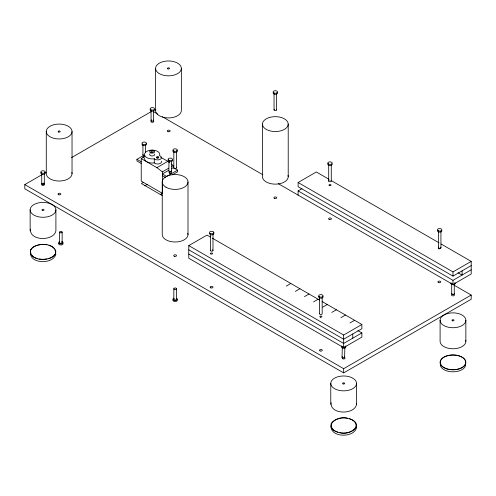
<?xml version="1.0" encoding="UTF-8"?>
<svg xmlns="http://www.w3.org/2000/svg" width="496" height="496" viewBox="0 0 496 496"><rect width="100%" height="100%" fill="white"/><g stroke="black" fill="none" stroke-linecap="round" stroke-linejoin="round"><path stroke-width="0.74" d="M41.732 183.638L41.732 173.867M44.305 183.557L44.305 173.792M168.845 170.903L168.981 161.212M171.418 170.847L171.554 161.157M342.029 357.256L342.314 347.665M344.602 357.225L344.887 347.634M55.905 209.845A12.884 7.44 0 0 1 36.58 216.287A12.884 7.44 0 0 1 36.58 203.403A12.884 7.44 0 0 1 55.905 209.845L55.905 230.882C53.859 241.422 29.121 241.118 30.529 229.152M356.543 383.414A12.884 7.44 0 0 1 337.218 389.856A12.884 7.44 0 0 1 337.218 376.972A12.884 7.44 0 0 1 356.543 383.414L356.543 404.451C354.497 414.991 329.759 414.687 331.167 402.721M30.529 252.29C29.227 264.263 53.779 264.517 55.905 254.026M331.037 426.442C330.937 437.844 354.324 437.931 356.543 427.595M337.844 432.084C321.575 427.161 337.813 414.383 347.64 418.419M162.682 193.142L160.431 194.568M162.328 193.471L160.251 194.593M453.784 284.995L471.2 295.052L471.2 299.255L343.66 372.893L24.8 188.802L24.8 184.599L42.16 174.573M44.832 173.03L46.171 172.261M71.542 157.61L151.677 111.346M141.23 163.451L136.946 160.977L136.946 159.297L143.375 155.583M141.23 158.615L156.897 167.66L162.366 171.864L162.366 193.328L141.23 181.127L141.23 158.615L144.441 156.755M156.897 167.66L167.828 161.349L169.651 162.75M143.412 182.385L141.41 183.545L162.18 195.536M162.366 171.864L168.795 168.156M171.368 166.668L173.296 165.552L171.473 164.151M168.795 170.258L162.366 173.972L166.644 176.446L177.58 170.134L177.58 171.814L172.434 174.784M171.368 168.77L173.296 167.66L177.58 170.134M144.751 185.82L147.424 184.283M357.858 330.596L361.875 332.921L361.875 337.125L343.66 347.646L188.784 258.23L188.784 245.607L207.006 235.092L210.354 237.026M471.2 265.596L452.978 276.117L298.108 186.701L298.108 182.491L316.324 171.969L329.065 179.329M298.108 195.114L298.108 190.904L302.008 188.654M286.26 286.105L290.817 283.476M295.374 291.369L299.931 288.74M304.482 296.627L309.039 293.998M313.596 301.884L318.147 299.255M322.704 307.148L327.261 304.519M331.812 312.406L336.369 309.777M340.926 317.669L345.476 315.034M350.033 322.927L354.59 320.298M188.784 245.607L343.66 335.023L361.875 324.502L361.875 328.712L343.66 339.233L188.784 249.817M298.108 182.491L452.978 271.907L471.2 261.386L471.2 274.009L452.978 284.53L278.281 183.669M361.875 332.921L343.66 343.437L188.784 254.026M298.108 190.904L452.978 280.321L471.2 269.805M24.8 184.599L343.66 368.689L471.2 295.052M48.868 258.546C52.657 257.697 57.598 253.94 55.273 249.624M154.268 158.757L153.357 158.881A7.663 4.427 0 0 1 144.503 154.74A7.663 4.427 0 0 1 152.563 150.09A7.663 4.427 0 0 1 159.731 155.205L159.514 155.725L160.059 155.93A3.863 2.232 0 0 1 160.357 159.241A3.863 2.232 0 0 1 154.622 159.067L154.268 158.757L154.268 162.855L154.622 163.172A3.863 2.232 0 0 0 159.383 163.754A3.863 2.232 0 0 0 161.361 161.188M154.268 162.855L153.357 162.986A7.663 4.427 0 0 1 144.59 157.92M47.002 258.993L43.022 259.358L39.041 258.993M47.002 244.844C40.957 243.369 28.111 245.737 30.764 254.219M339.673 432.568C349.457 436.561 365.732 423.95 349.506 418.866M48.868 245.291L52.13 246.661L54.498 248.546M37.169 258.546L33.908 257.182L31.539 255.297M331.074 180.488L439.016 242.811M441.031 243.97L471.2 261.386M458.068 272.738L462.092 275.063L462.092 270.853M153.686 111.73L157.703 114.055M162.39 116.758L262.874 174.772M160.648 157.201L167.828 161.349M136.946 159.297L141.23 161.77M162.366 175.652L165.422 177.419M212.369 238.185L319.449 300.012M322.053 301.512L361.875 324.502M356.382 403.291L356.543 404.451M465.862 320.298A12.884 7.44 0 0 1 446.536 326.74A12.884 7.44 0 0 1 446.536 313.856A12.884 7.44 0 0 1 465.862 320.298L465.862 341.335M454.268 283.985L454.268 293.756M452.978 271.907L452.978 276.117M452.978 280.321L452.978 284.53M451.695 284.065L451.695 293.83M440.944 231.576L440.944 247.64M440.095 320.298L440.095 341.335A12.884 7.44 0 0 0 453.989 348.75A12.884 7.44 0 0 0 465.707 340.175M438.371 231.651L438.371 247.715M352.768 333.969L352.768 338.179M343.66 335.023L343.66 347.646M343.66 368.689L343.66 372.893M331.278 164.92L331.278 180.984M330.776 383.414L330.776 404.451M328.705 164.994L328.705 181.059M322.171 297.65L322.171 313.714A1.29 0.744 0 0 1 320.683 314.489A1.29 0.744 0 0 1 319.678 313.491M319.598 297.73L319.598 313.794M288.213 124.105A12.884 7.44 0 0 1 268.888 130.547A12.884 7.44 0 0 1 268.888 117.664A12.884 7.44 0 0 1 288.213 124.105L288.213 176.706M276.619 93.75L276.619 109.814M274.046 93.825L274.046 109.895M262.446 124.105L262.446 176.706A12.884 7.44 0 0 0 276.458 184.115A12.884 7.44 0 0 0 288.021 175.41M212.995 234.323L212.995 250.387M210.422 234.397L210.422 250.461M188.003 181.964L188.003 234.565M181.356 68.405A12.884 7.44 0 0 1 162.031 74.846A12.884 7.44 0 0 1 162.031 61.963A12.884 7.44 0 0 1 181.356 68.405L181.356 110.484A12.884 7.44 0 0 1 167.462 117.899A12.884 7.44 0 0 1 155.75 109.318M176.402 151.863L176.402 167.927M176.402 288.653L176.402 299.169M173.829 151.175L173.829 168.008M173.829 288.728L173.829 299.249M173.296 165.552L173.296 167.66M162.235 181.964L162.235 234.565A12.884 7.44 0 0 0 176.241 241.974A12.884 7.44 0 0 0 187.804 233.269M155.589 68.405L155.589 110.484M153.63 110.62L153.63 120.392M151.057 110.701L151.057 120.466M145.502 145.055L145.502 152.57M142.929 145.136L142.929 154.901M72.038 131.521A12.884 7.44 0 0 1 52.712 137.962A12.884 7.44 0 0 1 52.712 125.079A12.884 7.44 0 0 1 72.038 131.521L72.038 173.6M62.143 232.097L62.143 242.612M59.57 232.171L59.57 242.693M46.271 131.521L46.271 173.6A12.884 7.44 0 0 0 60.165 181.015A12.884 7.44 0 0 0 71.877 172.434M30.138 209.845L30.138 230.882M277.035 92.225A2.189 1.265 0 0 1 276.88 93.918A2.189 1.265 0 0 1 273.953 94.004A2.189 1.265 0 0 1 273.494 92.337M276.477 109.517A1.29 0.744 0 0 1 275.956 110.503A1.29 0.744 0 0 1 274.226 110.236A1.29 0.744 0 0 1 274.629 109.232M176.818 150.344A2.189 1.265 0 0 1 176.669 152.03A2.189 1.265 0 0 1 173.743 152.117A2.189 1.265 0 0 1 173.284 150.449M176.365 167.778A1.29 0.744 0 0 1 175.187 168.714A1.29 0.744 0 0 1 173.848 167.853M62.806 243.133A2.189 1.265 0 0 1 60.971 244.968A2.189 1.265 0 0 1 58.807 243.251M61.851 241.527A2.189 1.265 0 0 1 62.601 243.412A2.189 1.265 0 0 1 59.253 243.517A2.189 1.265 0 0 1 59.663 241.595M61.665 242.073A1.29 0.744 0 0 1 61.882 243.102A1.29 0.744 0 0 1 60.115 243.263A1.29 0.744 0 0 1 59.774 242.246M176.818 299.466A2.189 1.265 0 0 1 176.669 301.159A2.189 1.265 0 0 1 173.743 301.246A2.189 1.265 0 0 1 173.284 299.572M176.495 298.226A2.189 1.265 0 0 1 176.669 300.105A2.189 1.265 0 0 1 173.414 300.006A2.189 1.265 0 0 1 173.922 298.152M176.365 299.02A1.29 0.744 0 0 1 174.914 299.944A1.29 0.744 0 0 1 174.04 298.803M332.109 163.866A2.189 1.265 0 0 1 329.648 165.441A2.189 1.265 0 0 1 328.154 163.5M331.142 180.687A1.29 0.744 0 0 1 330.696 181.648A1.29 0.744 0 0 1 328.991 181.493A1.29 0.744 0 0 1 329.084 180.494M441.607 230.274A2.189 1.265 0 0 1 439.543 232.109A2.189 1.265 0 0 1 437.819 230.156M440.659 247.213A1.29 0.744 0 0 1 440.504 248.242A1.29 0.744 0 0 1 438.712 248.186A1.29 0.744 0 0 1 438.743 247.151M322.586 296.124A2.189 1.265 0 0 1 322.431 297.817A2.189 1.265 0 0 1 319.505 297.904A2.189 1.265 0 0 1 319.046 296.236M213.41 232.798A2.189 1.265 0 0 1 212.276 234.813A2.189 1.265 0 0 1 209.548 233.399M212.517 249.848A1.29 0.744 0 0 1 212.79 250.833A1.29 0.744 0 0 1 211.122 251.088A1.29 0.744 0 0 1 210.509 250.158M146.165 143.772A2.189 1.265 0 0 1 144.559 145.595A2.189 1.265 0 0 1 142.054 144.144M144.677 155.558A1.29 0.744 0 0 1 143.214 155.335A1.29 0.744 0 0 1 143.133 154.461M172.391 160.127A2.189 1.283 0.8 0 1 169.93 161.708A2.189 1.283 0.8 0 1 168.442 159.724M169.465 161.02A1.29 0.756 0.8 0 1 169.272 160.909M171.374 170.692A1.29 0.756 0.8 0 1 170.196 171.628A1.29 0.756 0.8 0 1 168.857 170.742M345.842 345.848A2.189 1.308 1.7 0 1 344.001 347.175M343.542 347.181A2.189 1.308 1.7 0 1 341.471 345.904M345.576 346.357A2.189 1.308 1.7 0 1 343.97 348.204A2.189 1.308 1.7 0 1 341.465 346.661M344.46 356.915A1.29 0.769 1.7 0 1 344.013 357.901A1.29 0.769 1.7 0 1 342.314 357.709A1.29 0.769 1.7 0 1 342.401 356.68M454.813 282.912A2.189 1.265 0 0 1 454.528 283.117M451.602 283.204A2.189 1.265 0 0 1 451.279 283.018M455.092 282.949A2.189 1.265 0 0 1 453.096 284.537A2.189 1.265 0 0 1 450.814 283.073M452.643 283.991A1.29 0.744 0 0 1 452.395 283.935M454.125 293.458A1.29 0.744 0 0 1 453.679 294.419A1.29 0.744 0 0 1 451.98 294.264A1.29 0.744 0 0 1 452.067 293.266M44.975 172.503A2.189 1.265 0 0 1 43.133 174.344A2.189 1.265 0 0 1 40.976 172.627M43.834 183.018A1.29 0.744 0 0 1 44.051 184.047A1.29 0.744 0 0 1 42.284 184.208A1.29 0.744 0 0 1 41.937 183.191M154.529 109.839A2.189 1.265 0 0 1 151.776 111.129A2.189 1.265 0 0 1 150.505 109.219M153.493 120.088A1.29 0.744 0 0 1 153.047 121.049A1.29 0.744 0 0 1 151.342 120.894A1.29 0.744 0 0 1 151.429 119.902M158.522 157.368A1.029 0.595 0 0 1 158.218 158.156A1.029 0.595 0 0 1 156.835 158.05A1.029 0.595 0 0 1 156.897 157.244M154.585 154.132A2.511 1.451 0 0 1 151.832 155.949A2.511 1.451 0 0 1 149.984 153.785M143.592 157.833A1.29 0.744 0 0 1 143.046 156.91A1.29 0.744 0 0 1 144.565 156.476M169.378 173.389A1.29 0.744 0 0 1 171.201 173.389M440.206 247.938A1.029 0.595 0 0 1 439.828 248.756A1.029 0.595 0 0 1 438.421 248.533A1.029 0.595 0 0 1 438.799 247.721M465.707 364.479A12.722 7.347 0 0 1 451.317 371.764A12.722 7.347 0 0 1 440.69 362.576M453.691 294.339A1.42 0.818 0 0 1 453.983 295.628A1.42 0.818 0 0 1 451.751 295.461A1.42 0.818 0 0 1 452.612 294.258M153.053 120.77A1.42 0.818 0 0 1 153.431 122.004A1.42 0.818 0 0 1 151.255 122.004A1.42 0.818 0 0 1 151.633 120.77M43.388 183.805A1.42 0.818 0 0 1 44.107 185.12A1.42 0.818 0 0 1 41.738 184.94A1.42 0.818 0 0 1 43.022 183.78M344.026 357.374A1.42 0.818 0 0 1 344.887 358.577A1.42 0.818 0 0 1 342.655 358.744A1.42 0.818 0 0 1 342.947 357.461M30.578 249.996C29.14 261.764 50.759 261.907 55.465 253.847C56.904 242.079 35.284 241.936 30.578 249.996M331.21 423.565C329.778 435.339 351.397 435.476 356.103 427.416C357.535 415.648 335.916 415.512 331.21 423.565M456.27 355.279L452.978 355.031A12.722 7.347 0 0 0 441.446 365.478A12.722 7.347 0 0 0 462.725 367.096A12.722 7.347 0 0 0 456.27 355.279M273.953 92.957A2.189 1.265 0 0 0 277.493 92.169A2.189 1.265 0 0 0 274.548 90.793A2.189 1.265 0 0 0 273.953 92.957M173.743 151.069A2.189 1.265 0 0 0 177.283 150.282A2.189 1.265 0 0 0 174.332 148.905A2.189 1.265 0 0 0 173.743 151.069M60.041 232.711A1.29 0.744 0 0 0 62.124 232.252A1.29 0.744 0 0 0 60.394 231.44A1.29 0.744 0 0 0 60.041 232.711M174.307 289.267A1.29 0.744 0 0 0 176.39 288.808A1.29 0.744 0 0 0 174.654 287.996A1.29 0.744 0 0 0 174.307 289.267M328.612 164.12A2.189 1.265 0 0 0 332.153 163.339A2.189 1.265 0 0 0 329.208 161.956A2.189 1.265 0 0 0 328.612 164.12M438.278 230.776A2.189 1.265 0 0 0 441.818 229.995A2.189 1.265 0 0 0 438.873 228.613A2.189 1.265 0 0 0 438.278 230.776M319.505 296.856A2.189 1.265 0 0 0 323.045 296.069A2.189 1.265 0 0 0 320.1 294.692A2.189 1.265 0 0 0 319.505 296.856M210.329 233.523A2.189 1.265 0 0 0 213.875 232.742A2.189 1.265 0 0 0 210.924 231.359A2.189 1.265 0 0 0 210.329 233.523M142.836 144.274A2.189 1.265 0 0 0 146.382 143.493A2.189 1.265 0 0 0 143.431 142.11A2.189 1.265 0 0 0 142.836 144.274M168.913 160.382A2.189 1.283 0.8 0 0 172.453 159.619A2.189 1.283 0.8 0 0 169.508 158.193A2.189 1.283 0.8 0 0 168.913 160.382M41.639 173.011A2.189 1.265 0 0 0 45.186 172.224A2.189 1.265 0 0 0 42.234 170.847A2.189 1.265 0 0 0 41.639 173.011M150.964 109.839A2.189 1.265 0 0 0 154.504 109.052A2.189 1.265 0 0 0 151.559 107.675A2.189 1.265 0 0 0 150.964 109.839M150.902 152.923A2.511 1.451 0 0 0 154.671 151.671A2.511 1.451 0 0 0 150.902 150.412A2.511 1.451 0 0 0 150.902 152.923M151.584 152.247A1.159 0.67 0 0 0 153.32 151.671A1.159 0.67 0 0 0 151.584 151.088A1.159 0.67 0 0 0 151.584 152.247M169.644 172.881A1.29 0.744 0 0 0 171.579 172.236A1.29 0.744 0 0 0 169.644 171.591A1.29 0.744 0 0 0 169.644 172.881M157.114 157.654A1.029 0.595 0 0 0 158.658 157.139A1.029 0.595 0 0 0 157.114 156.624A1.029 0.595 0 0 0 157.114 157.654M166.011 187.228A12.884 7.44 0 0 0 187.562 183.892A12.884 7.44 0 0 0 171.783 174.778A12.884 7.44 0 0 0 166.011 187.228M167.958 68.919A1.029 0.595 0 0 0 169.508 68.405A1.029 0.595 0 0 0 167.958 67.89A1.029 0.595 0 0 0 167.958 68.919M58.64 132.035A1.029 0.595 0 0 0 60.183 131.521A1.029 0.595 0 0 0 58.64 131.006A1.029 0.595 0 0 0 58.64 132.035M329.474 185.634A1.029 0.595 0 0 0 331.024 185.12A1.029 0.595 0 0 0 329.474 184.605A1.029 0.595 0 0 0 329.474 185.634M210.831 253.921A1.029 0.595 0 0 0 212.555 253.654A1.029 0.595 0 0 0 211.29 252.923A1.029 0.595 0 0 0 210.831 253.921M320.366 317.13A1.029 0.595 0 0 0 321.91 316.615A1.029 0.595 0 0 0 320.366 316.101A1.029 0.595 0 0 0 320.366 317.13M446.536 368.819A12.884 7.44 0 0 0 465.862 362.378A12.884 7.44 0 0 0 446.536 355.936A12.884 7.44 0 0 0 446.536 368.819M452.464 320.813A1.029 0.595 0 0 0 454.007 320.298A1.029 0.595 0 0 0 452.464 319.784A1.029 0.595 0 0 0 452.464 320.813M42.29 210.261A1.029 0.595 0 0 0 44.014 209.994A1.029 0.595 0 0 0 42.755 209.269A1.029 0.595 0 0 0 42.29 210.261M343.139 383.929A1.029 0.595 0 0 0 344.689 383.414A1.029 0.595 0 0 0 343.139 382.9A1.029 0.595 0 0 0 343.139 383.929M168.032 131.657A1.42 0.818 0 0 0 170.159 130.944A1.42 0.818 0 0 0 168.032 130.237A1.42 0.818 0 0 0 168.032 131.657M320.174 350.988A1.42 0.818 0 0 0 322.301 350.275A1.42 0.818 0 0 0 320.174 349.568A1.42 0.818 0 0 0 320.174 350.988M438.607 282.608A1.42 0.818 0 0 0 440.733 281.902A1.42 0.818 0 0 0 438.607 281.195A1.42 0.818 0 0 0 438.607 282.608M274.331 198.326A1.42 0.818 0 0 0 276.7 197.96A1.42 0.818 0 0 0 274.964 196.955A1.42 0.818 0 0 0 274.331 198.326M329.282 219.492A1.42 0.818 0 0 0 331.409 218.786A1.42 0.818 0 0 0 329.282 218.073A1.42 0.818 0 0 0 329.282 219.492M210.85 287.872A1.42 0.818 0 0 0 212.976 287.159A1.42 0.818 0 0 0 210.85 286.452A1.42 0.818 0 0 0 210.85 287.872M58.708 194.773A1.42 0.818 0 0 0 60.834 194.066A1.42 0.818 0 0 0 58.708 193.353A1.42 0.818 0 0 0 58.708 194.773M174.412 256.308A1.42 0.818 0 0 0 176.533 255.601A1.42 0.818 0 0 0 174.412 254.894A1.42 0.818 0 0 0 174.412 256.308"/></g></svg>
